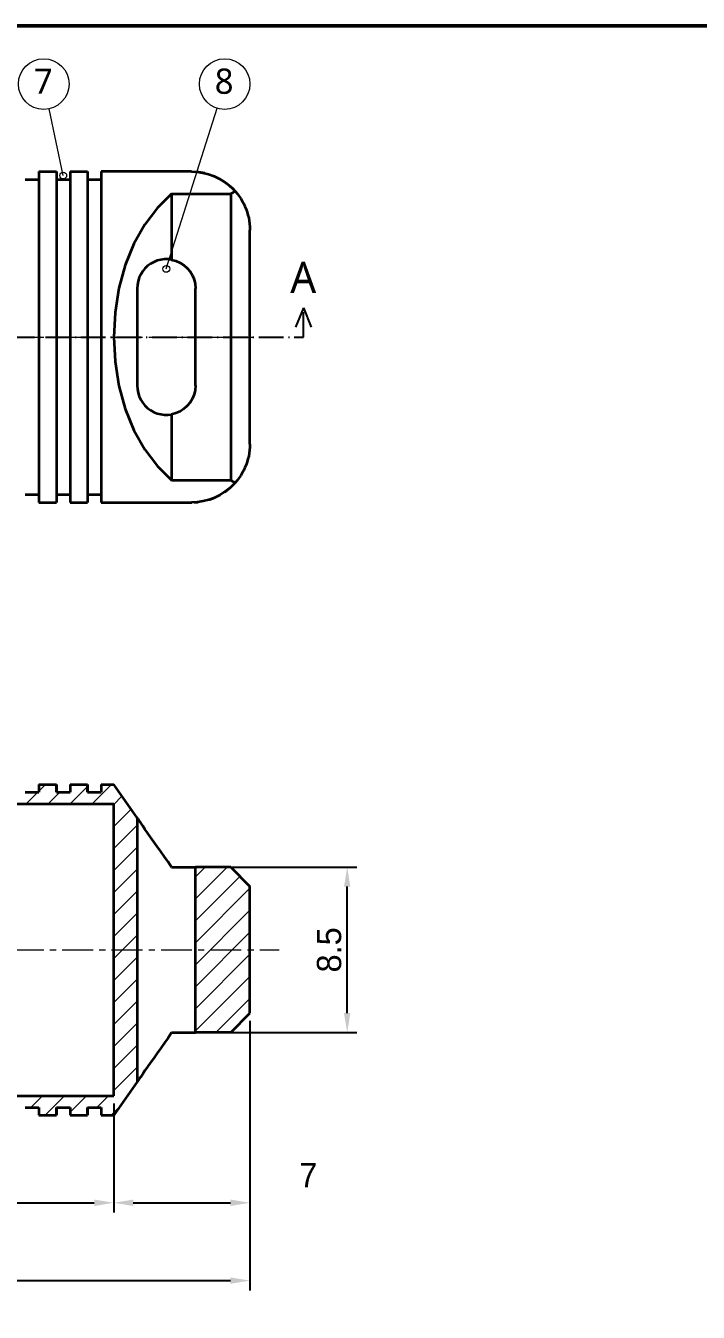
# Model space of a CAD drawing. Header units: millimetres. Extents: x 0 to 420, y 0 to 297.
# Drawn here: x 140.8 to 210, y 154.7 to 287 of the extents above; entities that cross this region are included whole.
import ezdxf

# ---------------------------------------------------------------- set-up
doc = ezdxf.new("R2010")
doc.units = ezdxf.units.MM
doc.linetypes.add('CENTER', pattern=[5.08, 3.175, -0.635, 0.635, -0.635])
doc.linetypes.add('DASHDOT', pattern=[3.556, 2.54, -0.508, 0, -0.508])
for name, color, linetype, lineweight in [('BORDER', 7, 'Continuous', 50), ('CENTER', 1, 'CENTER', 13), ('CUTLINE', 1, 'DASHDOT', 25), ('DIM', 5, 'Continuous', 13), ('HATCH', 8, 'Continuous', 9), ('TEXT', 7, 'Continuous', 18), ('VISIBLE', 7, 'Continuous', 35)]:
    doc.layers.add(name, color=color, linetype=linetype, lineweight=lineweight)
doc.styles.add('OpenSans', font='OpenSans-Regular.ttf')
doc.dimstyles.new('FK', dxfattribs={"dimtxt": 2.5, "dimasz": 2, "dimexe": 1, "dimexo": 0.8, "dimgap": 0.6, "dimtad": 1, "dimdec": 3, "dimlfac": 0.5, "dimdsep": 46, "dimcen": 2.5, "dimclrd": 5, "dimclre": 5, "dimclrt": 7, "dimazin": 3, "dimtfac": 1, "dimtmove": 0, "dimatfit": 3})

msp = doc.modelspace()

# ---------------------------------------------------------------- linework, layer by layer
at = {"layer": 'BORDER'}
msp.add_lwpolyline([(10, 10), (410, 10), (410, 287), (10, 287)], close=True, dxfattribs=at)
at = {"layer": 'CENTER'}
for p, q in [((43, 255), (166.9, 255)), ((43, 192), (166.9, 192))]:
    msp.add_line(p, q, dxfattribs=at)
at = {"layer": 'CUTLINE'}
for p, q in [((169.4, 258), (168.6, 256)), ((169.4, 255), (169.4, 258)), ((169.4, 258), (170.2, 256)), ((40.5, 255), (169.4, 255))]:
    msp.add_line(p, q, dxfattribs=at)
at = {"layer": 'DIM'}
for p, q in [((144.7, 271.6), (143.2411, 278.4569)), ((155.3, 262), (160.5171, 278.5207))]:
    msp.add_line(p, q, dxfattribs=at)
for centre, radius in [((142.7, 281), 2.6), ((161.3, 281), 2.6), ((144.7, 271.6), 0.35), ((155.3, 262), 0.35)]:
    msp.add_circle(centre, radius, dxfattribs=at)
at = {"layer": 'HATCH'}
for p, q in [((142.2, 208.308), (142.892, 209)), ((147.6802, 207), (149.6802, 209)), ((140.892, 207), (142.092, 208.2)), ((143.1547, 207), (144.3547, 208.2)), ((145.4175, 207), (147.2, 208.7825)), ((149.9, 206.957), (150.7414, 207.7984)), ((149.9, 204.6943), (151.6733, 206.4675)), ((149.9, 202.4315), (152.3, 204.8315)), ((149.9, 200.1688), (152.3, 202.5688)), ((149.9, 197.9061), (152.3, 200.3061)), ((158.3, 197.2551), (161.5449, 200.5)), ((158.3, 199.5178), (159.2822, 200.5)), ((158.3, 194.9924), (162.8638, 199.5562)), ((149.9, 195.6433), (152.3, 198.0433)), ((158.3, 192.7296), (163.9, 198.3296)), ((149.9, 193.3806), (152.3, 195.7806)), ((158.3, 190.4669), (163.9, 196.0669)), ((149.9, 191.1178), (152.3, 193.5178)), ((158.3, 188.2041), (163.9, 193.8041)), ((149.9, 188.8551), (152.3, 191.2551)), ((158.3, 185.9414), (163.9, 191.5414)), ((158.3, 183.6786), (163.9, 189.2786)), ((149.9, 186.5924), (152.3, 188.9924)), ((149.9, 184.3296), (152.3, 186.7296)), ((160.3841, 183.5), (163.9, 187.0159)), ((149.9, 182.0669), (152.3, 184.4669)), ((149.9, 179.8041), (152.3, 182.2041)), ((149.9, 177.5414), (152.3, 179.9414)), ((141.3704, 175.8), (142.5704, 177)), ((142.8331, 175), (144.8331, 177)), ((145.4, 175.3041), (147.0959, 177)), ((148.1586, 175.8), (149.3586, 177)), ((149.6214, 175), (150.5508, 175.9295))]:
    msp.add_line(p, q, dxfattribs=at)
at = {"layer": 'VISIBLE'}
for points in [[(140.8, 271.2), (142.2, 271.2)], [(142.2, 272), (142.2, 271.5738), (142.2, 270.3165), (142.2, 268.2911), (142.2, 265.5993), (142.2, 262.376), (142.2, 258.7829), (142.2, 255), (142.2, 251.2171), (142.2, 247.624), (142.2, 244.4007), (142.2, 241.7089), (142.2, 239.6835), (142.2, 238.4262), (142.2, 238)], [(142.2, 272), (144, 272)], [(144, 272), (144, 271.5738), (144, 270.3165), (144, 268.2911), (144, 265.5993), (144, 262.376), (144, 258.7829), (144, 255), (144, 251.2171), (144, 247.624), (144, 244.4007), (144, 241.7089), (144, 239.6835), (144, 238.4262), (144, 238)], [(144, 271.2), (145.4, 271.2)], [(145.4, 272), (145.4, 271.5738), (145.4, 270.3165), (145.4, 268.2911), (145.4, 265.5993), (145.4, 262.376), (145.4, 258.7829), (145.4, 255), (145.4, 251.2171), (145.4, 247.624), (145.4, 244.4007), (145.4, 241.7089), (145.4, 239.6835), (145.4, 238.4262), (145.4, 238)], [(145.4, 272), (147.2, 272)], [(147.2, 272), (147.2, 271.5738), (147.2, 270.3165), (147.2, 268.2911), (147.2, 265.5993), (147.2, 262.376), (147.2, 258.7829), (147.2, 255), (147.2, 251.2171), (147.2, 247.624), (147.2, 244.4007), (147.2, 241.7089), (147.2, 239.6835), (147.2, 238.4262), (147.2, 238)], [(147.2, 271.2), (148.6, 271.2)], [(148.6, 272), (148.6, 271.5738), (148.6, 270.3165), (148.6, 268.2911), (148.6, 265.5993), (148.6, 262.376), (148.6, 258.7829), (148.6, 255), (148.6, 251.2171), (148.6, 247.624), (148.6, 244.4007), (148.6, 241.7089), (148.6, 239.6835), (148.6, 238.4262), (148.6, 238)], [(157.9, 272), (148.6, 272)], [(157.9, 272), (158.4821, 271.9717), (159.0634, 271.8861), (159.6418, 271.7416), (160.213, 271.5362), (160.7718, 271.2681), (161.3219, 270.9286), (161.8627, 270.5052), (162.1278, 270.2574), (162.3876, 269.9827)], [(159.2483, 271.8465), (158.8527, 271.9239), (158.4543, 271.9743)], [(159.3989, 271.8098), (159.394, 271.811)], [(159.6304, 271.7451), (159.6304, 271.7451)], [(159.6353, 271.7436), (159.6353, 271.7436)], [(159.6401, 271.7421), (159.6401, 271.7421)], [(159.6455, 271.7405), (159.6455, 271.7405)], [(159.6508, 271.7389), (159.6508, 271.7389)], [(159.6562, 271.7372), (159.6561, 271.7372)], [(160.0956, 271.5839), (160.0575, 271.5987)], [(162.3876, 269.9827), (162.1209, 270.2642), (161.8434, 270.5221), (161.5566, 270.757), (161.262, 270.9696)], [(161.92, 269.7224), (161.9531, 269.7415), (161.9863, 269.7605), (162.0195, 269.7794), (162.0528, 269.7983), (162.0861, 269.8171), (162.1194, 269.8358), (162.1528, 269.8544), (162.1862, 269.8729), (162.2196, 269.8914), (162.2532, 269.9098), (162.2867, 269.9281), (162.3203, 269.9464), (162.3539, 269.9646), (162.3876, 269.9827)], [(162.3876, 269.9827), (162.5879, 269.7447), (162.7757, 269.4968), (162.9504, 269.2394), (163.1115, 268.9733), (163.2586, 268.6992), (163.3912, 268.4179), (163.5092, 268.1301), (163.612, 267.8365), (163.6995, 267.538), (163.7714, 267.2354), (163.8276, 266.9295), (163.8678, 266.621), (163.8919, 266.3109), (163.9, 266)], [(155.8518, 269.7224), (154.3818, 268.2911), (153.0776, 266.5629), (151.9684, 264.5764), (151.0788, 262.376), (150.4288, 260.0108), (150.033, 257.5337), (149.9, 255), (150.033, 252.4663), (150.4288, 249.9892), (151.0788, 247.624), (151.9684, 245.4236), (153.0776, 243.4371), (154.3818, 241.7089), (155.8518, 240.2776)], [(155.8518, 269.7224), (161.92, 269.7224)], [(155.8518, 269.7224), (155.8518, 262.9488)], [(161.92, 269.7224), (161.92, 240.2776)], [(163.9, 244), (163.9, 266)], [(155.8518, 262.9488), (155.4786, 262.9947), (155.1026, 262.9935), (154.7297, 262.9453), (154.3658, 262.8508), (154.0165, 262.7116), (153.6874, 262.5297), (153.3837, 262.3082), (153.11, 262.0503), (152.8707, 261.7603), (152.6696, 261.4426), (152.5098, 261.1023), (152.3939, 260.7446), (152.3236, 260.3753), (152.3, 260)], [(155.8518, 262.9488), (156.2975, 262.8293), (156.7196, 262.6428), (157.1082, 262.3938), (157.4539, 262.0882), (157.7487, 261.7331), (157.9856, 261.3371), (158.1589, 260.9093), (158.2645, 260.4601), (158.3, 260)], [(152.3, 260), (152.3, 250)], [(158.3, 250), (158.3, 260)], [(152.3, 250), (152.3236, 249.6247), (152.3939, 249.2554), (152.5098, 248.8977), (152.6696, 248.5574), (152.8707, 248.2397), (153.11, 247.9497), (153.3837, 247.6918), (153.6874, 247.4703), (154.0165, 247.2884), (154.3658, 247.1492), (154.7297, 247.0547), (155.1026, 247.0065), (155.4786, 247.0053), (155.8518, 247.0512)], [(158.3, 250), (158.2645, 249.5399), (158.1589, 249.0907), (157.9856, 248.6629), (157.7487, 248.2669), (157.4539, 247.9118), (157.1082, 247.6062), (156.7196, 247.3572), (156.2975, 247.1707), (155.8518, 247.0512)], [(155.8518, 247.0512), (155.8518, 240.2776)], [(163.9, 244), (163.8919, 243.6891), (163.8678, 243.379), (163.8276, 243.0705), (163.7714, 242.7646), (163.6995, 242.462), (163.612, 242.1635), (163.5092, 241.8699), (163.3912, 241.5821), (163.2586, 241.3008), (163.1115, 241.0267), (162.9504, 240.7606), (162.7757, 240.5032), (162.5879, 240.2553), (162.3876, 240.0173)], [(155.8518, 240.2776), (161.92, 240.2776)], [(162.3876, 240.0173), (162.1456, 239.7604), (161.8946, 239.523), (161.3699, 239.1051), (160.8219, 238.7595), (160.2569, 238.4823), (159.6794, 238.2699), (159.0929, 238.1198), (158.4994, 238.03), (157.9, 238)], [(161.5183, 239.2138), (161.8715, 239.5025), (162.2179, 239.834)], [(162.3876, 240.0173), (162.3539, 240.0354), (162.3203, 240.0536), (162.2867, 240.0719), (162.2532, 240.0902), (162.2196, 240.1086), (162.1862, 240.1271), (162.1528, 240.1456), (162.1194, 240.1642), (162.0861, 240.1829), (162.0528, 240.2017), (162.0195, 240.2206), (161.9863, 240.2395), (161.9531, 240.2585), (161.92, 240.2776)], [(140.8, 238.8), (142.2, 238.8)], [(144, 238.8), (145.4, 238.8)], [(147.2, 238.8), (148.6, 238.8)], [(159.3979, 238.19), (159.3979, 238.19)], [(159.4021, 238.1911), (159.4021, 238.1911)], [(159.4063, 238.1922), (159.4064, 238.1922)], [(159.4111, 238.1934), (159.4111, 238.1934)], [(159.4159, 238.1947), (159.416, 238.1947)], [(159.4214, 238.1961), (159.4215, 238.1961)], [(159.427, 238.1976), (159.427, 238.1976)], [(159.4334, 238.1993), (159.4335, 238.1993)], [(159.4399, 238.201), (159.4399, 238.201)], [(159.4476, 238.203), (159.4486, 238.2033)], [(159.4628, 238.2071), (159.4647, 238.2076)], [(159.4801, 238.2118), (159.4813, 238.2121)], [(159.4854, 238.2132), (159.4854, 238.2132)], [(159.4875, 238.2138), (159.5137, 238.2211)], [(159.7566, 238.2945), (159.7849, 238.3038)], [(159.7896, 238.3053), (159.79, 238.3054)], [(159.7947, 238.307), (159.795, 238.3071)], [(159.7998, 238.3087), (159.8001, 238.3088)], [(159.8049, 238.3104), (159.8051, 238.3105)], [(159.81, 238.3121), (160.1031, 238.4191)], [(160.1062, 238.4203), (160.1062, 238.4203)], [(160.1092, 238.4215), (160.1092, 238.4215)], [(160.1123, 238.4227), (160.1123, 238.4227)], [(160.1153, 238.4239), (160.1153, 238.424)], [(160.1184, 238.4252), (160.1184, 238.4252)], [(160.1214, 238.4264), (160.1214, 238.4264)], [(160.1245, 238.4276), (160.1245, 238.4276)], [(160.1275, 238.4288), (160.1275, 238.4288)], [(160.1306, 238.43), (160.1306, 238.43)], [(160.1336, 238.4313), (160.1336, 238.4313)], [(160.1367, 238.4325), (160.1367, 238.4325)], [(160.1397, 238.4337), (160.1397, 238.4337)], [(160.1428, 238.4349), (160.1428, 238.4349)], [(160.1458, 238.4362), (160.1458, 238.4362)], [(160.1489, 238.4374), (160.1489, 238.4374)], [(160.1519, 238.4386), (160.1519, 238.4386)], [(160.155, 238.4399), (160.5014, 238.5933)], [(161.1002, 238.9247), (161.1002, 238.9247)], [(161.1032, 238.9266), (161.1065, 238.9287)], [(161.1066, 238.9287), (161.1103, 238.9311)], [(161.1104, 238.9312), (161.1147, 238.9339)], [(161.1149, 238.934), (161.1189, 238.9365)], [(161.1225, 238.9388), (161.1283, 238.9425)], [(161.3037, 239.0589), (161.5176, 239.2132)], [(142.2, 238), (144, 238)], [(145.4, 238), (147.2, 238)], [(148.6, 238), (150.9, 238)], [(150.9, 238), (157.9, 238)], [(157.9, 238), (157.9415, 238.0001)], [(158.1479, 238.0051), (158.1479, 238.0051)], [(158.1516, 238.0053), (158.1517, 238.0053)], [(158.1554, 238.0054), (158.1554, 238.0054)], [(158.1592, 238.0056), (158.1592, 238.0056)], [(158.163, 238.0058), (158.163, 238.0058)], [(158.1668, 238.0059), (158.1673, 238.006)], [(158.1822, 238.0066), (158.1835, 238.0067)], [(158.1851, 238.0068), (158.4834, 238.0284)], [(158.484, 238.0285), (158.5739, 238.038)], [(142.2, 209), (144, 209)], [(142.2, 209), (142.2, 208.2)], [(142.2, 209), (142.2, 208.9959), (142.2, 208.9835), (142.2, 208.963), (142.2, 208.9342), (142.2, 208.8973), (142.2, 208.8521), (142.2, 208.7988), (142.2, 208.7374), (142.2, 208.6678), (142.2, 208.5903), (142.2, 208.5046), (142.2, 208.411), (142.2, 208.3095), (142.2, 208.2)], [(144, 208.2), (144, 209)], [(144, 209), (144, 208.9959), (144, 208.9835), (144, 208.963), (144, 208.9342), (144, 208.8973), (144, 208.8521), (144, 208.7988), (144, 208.7374), (144, 208.6678), (144, 208.5903), (144, 208.5046), (144, 208.411), (144, 208.3095), (144, 208.2)], [(145.4, 209), (147.2, 209)], [(145.4, 209), (145.4, 208.2)], [(145.4, 209), (145.4, 208.9959), (145.4, 208.9835), (145.4, 208.963), (145.4, 208.9342), (145.4, 208.8973), (145.4, 208.8521), (145.4, 208.7988), (145.4, 208.7374), (145.4, 208.6678), (145.4, 208.5903), (145.4, 208.5046), (145.4, 208.411), (145.4, 208.3095), (145.4, 208.2)], [(147.2, 208.2), (147.2, 209)], [(147.2, 209), (147.2, 208.9959), (147.2, 208.9835), (147.2, 208.963), (147.2, 208.9342), (147.2, 208.8973), (147.2, 208.8521), (147.2, 208.7988), (147.2, 208.7374), (147.2, 208.6678), (147.2, 208.5903), (147.2, 208.5046), (147.2, 208.411), (147.2, 208.3095), (147.2, 208.2)], [(148.6, 209), (149.9, 209)], [(148.6, 209), (148.6, 208.2)], [(148.6, 209), (148.6, 208.9959), (148.6, 208.9835), (148.6, 208.963), (148.6, 208.9342), (148.6, 208.8973), (148.6, 208.8521), (148.6, 208.7988), (148.6, 208.7374), (148.6, 208.6678), (148.6, 208.5903), (148.6, 208.5046), (148.6, 208.411), (148.6, 208.3095), (148.6, 208.2)], [(152.3, 205.5724), (149.9, 209)], [(140.8, 208.2), (142.2, 208.2)], [(144, 208.2), (145.4, 208.2)], [(147.2, 208.2), (148.6, 208.2)], [(69.8, 207), (149.9, 207)], [(149.9, 177), (149.9, 207)], [(152.3, 205.5724), (152.3, 178.4276)], [(155.8518, 200.5), (155.4786, 201.033), (155.1026, 201.5699), (154.7297, 202.1025), (154.3658, 202.6222), (154.0165, 203.121), (153.6874, 203.591), (153.3837, 204.0248), (153.11, 204.4156), (152.8707, 204.7574), (152.6696, 205.0446), (152.5098, 205.2728), (152.3939, 205.4384), (152.3236, 205.5388), (152.3, 205.5724)], [(155.8518, 200.5), (156.1405, 200.5), (156.421, 200.5), (156.6905, 200.5), (156.9464, 200.5), (157.1862, 200.5), (157.4075, 200.5), (157.6082, 200.5), (157.7863, 200.5), (157.94, 200.5), (158.0679, 200.5), (158.1687, 200.5), (158.2414, 200.5), (158.2853, 200.5), (158.3, 200.5)], [(158.3, 183.5), (158.3, 200.5)], [(161.92, 200.5), (158.3, 200.5)], [(161.92, 200.5), (163.9, 198.52)], [(163.9, 185.48), (163.9, 198.52)], [(161.92, 183.5), (163.9, 185.48)], [(155.8518, 183.5), (155.4786, 182.967), (155.1026, 182.4301), (154.7297, 181.8975), (154.3658, 181.3778), (154.0165, 180.879), (153.6874, 180.409), (153.3837, 179.9752), (153.11, 179.5844), (152.8707, 179.2426), (152.6696, 178.9554), (152.5098, 178.7272), (152.3939, 178.5616), (152.3236, 178.4612), (152.3, 178.4276)], [(155.8518, 183.5), (156.1405, 183.5), (156.421, 183.5), (156.6905, 183.5), (156.9464, 183.5), (157.1862, 183.5), (157.4075, 183.5), (157.6082, 183.5), (157.7863, 183.5), (157.94, 183.5), (158.0679, 183.5), (158.1687, 183.5), (158.2414, 183.5), (158.2853, 183.5), (158.3, 183.5)], [(161.92, 183.5), (158.3, 183.5)], [(152.3, 178.4276), (149.9, 175)], [(76.8, 177), (149.9, 177)], [(140.8, 175.8), (142.2, 175.8)], [(142.2, 175.8), (142.2, 175)], [(142.2, 175.8), (142.2, 175.6905), (142.2, 175.589), (142.2, 175.4954), (142.2, 175.4097), (142.2, 175.3322), (142.2, 175.2626), (142.2, 175.2012), (142.2, 175.1479), (142.2, 175.1027), (142.2, 175.0658), (142.2, 175.037), (142.2, 175.0165), (142.2, 175.0041), (142.2, 175)], [(142.2, 175), (144, 175)], [(144, 175), (144, 175.8)], [(144, 175.8), (145.4, 175.8)], [(144, 175.8), (144, 175.6905), (144, 175.589), (144, 175.4954), (144, 175.4097), (144, 175.3322), (144, 175.2626), (144, 175.2012), (144, 175.1479), (144, 175.1027), (144, 175.0658), (144, 175.037), (144, 175.0165), (144, 175.0041), (144, 175)], [(145.4, 175.8), (145.4, 175)], [(145.4, 175.8), (145.4, 175.6905), (145.4, 175.589), (145.4, 175.4954), (145.4, 175.4097), (145.4, 175.3322), (145.4, 175.2626), (145.4, 175.2012), (145.4, 175.1479), (145.4, 175.1027), (145.4, 175.0658), (145.4, 175.037), (145.4, 175.0165), (145.4, 175.0041), (145.4, 175)], [(145.4, 175), (147.2, 175)], [(147.2, 175), (147.2, 175.8)], [(147.2, 175.8), (148.6, 175.8)], [(147.2, 175.8), (147.2, 175.6905), (147.2, 175.589), (147.2, 175.4954), (147.2, 175.4097), (147.2, 175.3322), (147.2, 175.2626), (147.2, 175.2012), (147.2, 175.1479), (147.2, 175.1027), (147.2, 175.0658), (147.2, 175.037), (147.2, 175.0165), (147.2, 175.0041), (147.2, 175)], [(148.6, 175.8), (148.6, 175)], [(148.6, 175.8), (148.6, 175.6905), (148.6, 175.589), (148.6, 175.4954), (148.6, 175.4097), (148.6, 175.3322), (148.6, 175.2626), (148.6, 175.2012), (148.6, 175.1479), (148.6, 175.1027), (148.6, 175.0658), (148.6, 175.037), (148.6, 175.0165), (148.6, 175.0041), (148.6, 175)], [(148.6, 175), (149.9, 175)]]:
    msp.add_lwpolyline(points, dxfattribs=at)

# ---------------------------------------------------------------- texts
at = {"layer": 'TEXT', "style": 'OpenSans'}
for s, height, p in [('7', 2.6, (141.6795, 280)), ('8', 2.6, (160.2795, 280)), ('A', 3.2, (168.0497, 259.536))]:
    msp.add_text(s, height=height, dxfattribs=at).set_placement(p)

# ---------------------------------------------------------------- dimensions: what is measured, and where the dimension line sits
at = {"layer": 'DIM'}
msp.add_linear_dim(base=(173.9, 183.5), p1=(161.1, 183.5), p2=(161.1, 200.5), angle=90, dimstyle='FK', dxfattribs=at).render()
for base, p1, p2 in [((46, 158), (46, 175), (163.9, 185.5)), ((46, 166), (46, 177), (149.9, 177))]:
    msp.add_linear_dim(base=base, p1=p1, p2=p2, dimstyle='FK', dxfattribs=at).render()
msp.add_linear_dim(base=(149.9, 166), p1=(149.9, 177), p2=(163.9, 185.5), location=(169.9, 168.85), dimstyle='FK', override={"dimtmove": 2}, dxfattribs=at).render()

doc.saveas('drawing.dxf')
